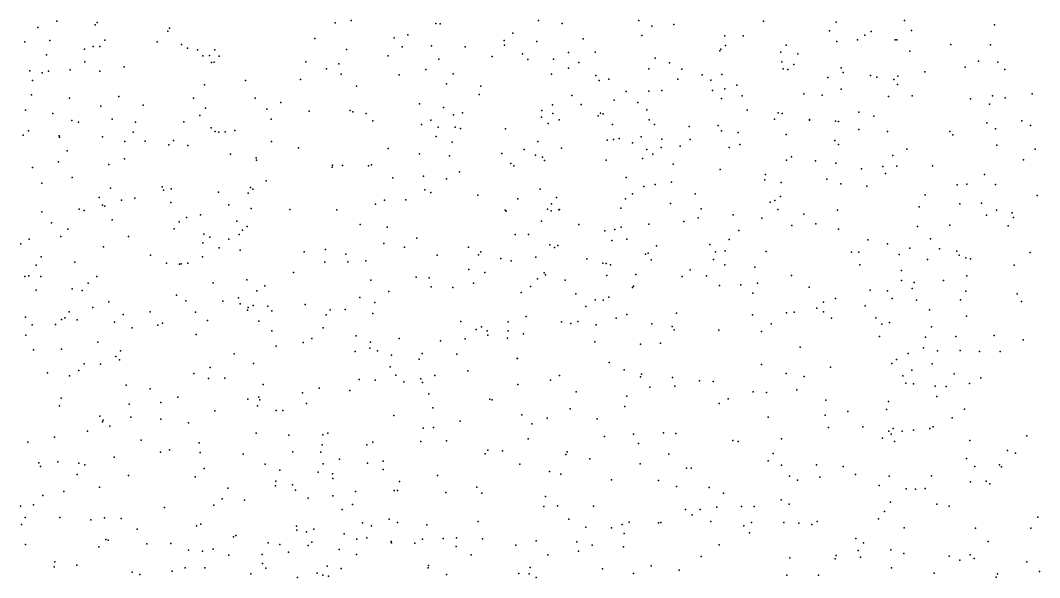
# Model space of a CAD drawing. Header units: metres. Extents: x -25 to 25, y -27.8 to 27.8.
# Drawn here: x -7.934 to -6.387, y 4.256 to 5.102 of the extents above; entities that cross this region are included whole.
import ezdxf

# ---------------------------------------------------------------- set-up
doc = ezdxf.new("R2010")
doc.units = ezdxf.units.M

msp = doc.modelspace()

# ---------------------------------------------------------------- linework, layer by layer
for p in [(-7.907, 5.0915, 21.2085), (-7.8784, 5.1012, -16.5941), (-7.8202, 5.0954, 15.6434), (-7.8171, 5.0992, 24.0653), (-7.7073, 5.0905, -19.3681), (-7.4559, 5.0987, 15.5856), (-7.4317, 5.1021, 15.2299), (-7.303, 5.0976, 20.2101), (-7.2966, 5.0973, 18.7545), (-7.1475, 5.1023, 25.8232), (-7.1114, 5.0979, 24.5681), (-6.995, 5.1024, -0.4609), (-6.9754, 5.0934, -18.4185), (-6.942, 5.096, 26.0158), (-6.8057, 5.1013, 25.0551), (-6.6956, 5.0996, 21.982), (-6.5919, 5.102, 23.5453), (-6.4554, 5.0955, -17.1198), (-7.7097, 5.0858, 15.643), (-7.4865, 5.0749, -8.4472), (-7.3664, 5.0761, 25.6984), (-7.3455, 5.0805, -18.9083), (-7.186, 5.083, 15.3768), (-7.0797, 5.0743, 24.1159), (-6.9904, 5.0796, 23.8045), (-6.8645, 5.0791, -5.1081), (-6.8367, 5.0789, 19.371), (-6.7055, 5.0866, 25.2305), (-6.6521, 5.0798, 25.3678), (-6.6426, 5.0857, 25.6181), (-6.5811, 5.0872, 15.4284), (-7.9267, 5.0699, -22.1729), (-7.8888, 5.0719, 19.0326), (-7.8362, 5.0586, 21.3915), (-7.823, 5.0625, -19.5027), (-7.813, 5.0629, 26.069), (-7.8053, 5.0721, 21.6015), (-7.726, 5.07, 23.6855), (-7.6889, 5.0657, -20.9514), (-7.6798, 5.06, 26.0996), (-7.6647, 5.0577, -0.8514), (-7.6385, 5.0576, -16.7089), (-7.4387, 5.0581, -19.8694), (-7.3544, 5.0623, 22.9935), (-7.3097, 5.0636, 18.2916), (-7.2585, 5.0622, -20.5475), (-7.1992, 5.0718, 19.8688), (-7.1988, 5.065, -18.6805), (-7.1496, 5.0703, 20.5763), (-6.8706, 5.0586, -13.0126), (-6.8636, 5.064, -5.6665), (-6.7713, 5.0648, -18.1673), (-6.6948, 5.0704, 18.4764), (-6.6634, 5.0728, -17.219), (-6.6061, 5.0727, 0.3926), (-6.6036, 5.0726, 18.3965), (-6.5215, 5.0657, 25.5696), (-6.4616, 5.0653, 15.4091), (-7.894, 5.05, -22.4703), (-7.6566, 5.0485, -8.6275), (-7.6463, 5.0489, 18.7847), (-7.6318, 5.0482, 21.8786), (-7.3752, 5.0488, 15.5497), (-7.2983, 5.0433, 21.8762), (-7.2176, 5.0474, -7.1992), (-7.1715, 5.0515, 18.7733), (-7.1636, 5.043, 15.4713), (-7.1246, 5.0437, 24.3816), (-7.1019, 5.0534, 24.6672), (-7.0613, 5.054, 18.7332), (-6.9702, 5.0451, 15.4322), (-6.8722, 5.0563, 25.9629), (-6.7794, 5.054, -17.5137), (-6.7539, 5.0518, 18.5419), (-6.5838, 5.0558, 0.8998), (-7.8579, 5.0272, 21.2907), (-7.8356, 5.0393, -21.1986), (-7.7761, 5.0318, 21.74), (-7.6433, 5.0384, 25.3477), (-7.6392, 5.039, -19.3378), (-7.5002, 5.0394, -4.6321), (-7.4689, 5.0286, -12.9987), (-7.4502, 5.0363, 21.883), (-7.3183, 5.0277, 26.1159), (-7.1017, 5.0299, 24.2182), (-7.0861, 5.0385, -17.1136), (-6.9798, 5.0286, 24.8889), (-6.9483, 5.0381, -5.9837), (-6.93, 5.0282, 23.6469), (-6.7779, 5.0395, 23.5484), (-6.7759, 5.029, 21.9647), (-6.7692, 5.0277, 25.8256), (-6.76, 5.0352, 25.1584), (-6.6879, 5.0301, 23.5073), (-6.4997, 5.0313, 22.179), (-6.4798, 5.0403, 21.081), (-6.4501, 5.0389, 18.3162), (-6.4395, 5.0276, 19.0749), (-7.9192, 5.026, 21.148), (-7.9152, 5.0112, 26.0193), (-7.9003, 5.0226, 19.3673), (-7.8908, 5.0252, 15.6423), (-7.8131, 5.0255, 21.4726), (-7.5917, 5.0113, 26.0976), (-7.5086, 5.0127, 23.2037), (-7.4468, 5.0206, -16.8264), (-7.3585, 5.0196, 18.8216), (-7.277, 5.0214, -7.61), (-7.1275, 5.0206, 24.5347), (-7.0604, 5.0188, 26.0493), (-7.0554, 5.0112, 24.0484), (-7.0405, 5.0132, 21.8914), (-6.9361, 5.0133, 19.5355), (-6.899, 5.0197, 21.9116), (-6.8858, 5.0116, -5.2789), (-6.869, 5.0204, 15.4284), (-6.7081, 5.0156, -23.1684), (-6.6852, 5.0235, -17.7747), (-6.6433, 5.0187, 25.4976), (-6.6339, 5.0164, 22.0582), (-6.6083, 5.0127, 20.9714), (-6.6018, 5.0175, 23.4654), (-6.561, 5.0241, 19.1826), (-7.6542, 5.0045, 14.975), (-7.4237, 5.0024, -8.3234), (-7.287, 5.0059, 18.9309), (-7.2346, 5.0026, 26.0873), (-6.9604, 4.9959, 22.6654), (-6.8835, 4.9958, -0.3902), (-6.8645, 4.9987, 20.7863), (-6.8465, 5.0042, 18.6583), (-6.6878, 4.998, 25.3666), (-6.6028, 5.0052, 0.1472), (-7.9167, 4.9891, -4.7906), (-7.8592, 4.9845, -16.4585), (-7.784, 4.9866, 18.8393), (-7.6709, 4.9845, -20.5901), (-7.5774, 4.9842, 18.8327), (-7.2374, 4.9901, 15.4985), (-7.0968, 4.9882, 18.7974), (-7.0326, 4.981, 23.972), (-7.0142, 4.9945, -18.5582), (-6.9798, 4.9949, 18.7384), (-6.8697, 4.9836, 23.5589), (-6.8383, 4.9877, 25.0881), (-6.7449, 4.9908, 25.8908), (-6.717, 4.9886, -17.0278), (-6.6163, 4.987, 22.6252), (-6.5804, 4.9876, 22.1267), (-6.4919, 4.9833, 18.429), (-6.4584, 4.9878, -16.2474), (-6.4393, 4.985, 22.2871), (-6.3981, 4.991, -13.0694), (-7.9258, 4.9662, -21.6434), (-7.8112, 4.9723, -1.0445), (-7.7474, 4.9736, 14.3634), (-7.6527, 4.9693, -17.8351), (-7.5593, 4.9676, 15.6352), (-7.5385, 4.9778, -19.3558), (-7.4333, 4.9658, 18.8481), (-7.3277, 4.9755, 15.5322), (-7.2915, 4.9702, 25.9064), (-7.142, 4.9657, 22.7733), (-7.1261, 4.974, -0.5693), (-7.0825, 4.9746, 24.7866), (-6.9967, 4.9775, 23.8253), (-6.9828, 4.9664, 24.9454), (-6.8309, 4.9661, 25.8396), (-6.4628, 4.9754, 15.3747), (-7.8843, 4.9611, -19.6424), (-7.8552, 4.9504, 18.931), (-7.7944, 4.9525, 21.6254), (-7.6612, 4.9582, -17.6123), (-7.5531, 4.9524, 18.0707), (-7.4952, 4.9644, 26.0758), (-7.4292, 4.9634, 15.5764), (-7.4086, 4.961, 21.8805), (-7.3989, 4.9501, -19.2114), (-7.3107, 4.9507, -20.3491), (-7.2765, 4.9592, -4.7411), (-7.2625, 4.9619, 22.8779), (-7.143, 4.9555, 20.4393), (-7.1255, 4.9609, 26.0384), (-7.1158, 4.9513, -6.905), (-7.0567, 4.9575, -4.9115), (-7.053, 4.9614, -6.1566), (-7.0491, 4.9605, -6.6122), (-6.9792, 4.9514, 25.9613), (-6.789, 4.9522, 22.6226), (-6.7838, 4.9622, 23.4934), (-6.7778, 4.9609, 25.2346), (-6.7361, 4.952, 25.3111), (-6.736, 4.951, 25.6731), (-6.6967, 4.9492, -17.6188), (-6.661, 4.963, -18.0037), (-6.6384, 4.9571, 18.5522), (-6.4137, 4.9501, 22.6281), (-7.9212, 4.9345, 15.6525), (-7.8453, 4.9479, 13.8722), (-7.7586, 4.948, 21.768), (-7.6855, 4.9481, 21.8194), (-7.6441, 4.9394, 26.0465), (-7.6379, 4.9339, -18.2409), (-7.608, 4.935, -23.025), (-7.3247, 4.9441, 26.064), (-7.2994, 4.9405, -7.7515), (-7.274, 4.9402, -19.0048), (-7.2658, 4.9384, 21.8831), (-7.1975, 4.9379, -16.9845), (-7.1324, 4.9459, 24.6367), (-7.035, 4.9445, -5.8718), (-6.9713, 4.9445, -5.639), (-6.9187, 4.9411, 15.421), (-6.8749, 4.9428, 18.7236), (-6.8698, 4.9346, -18.4497), (-6.692, 4.949, 25.5356), (-6.6614, 4.9368, -16.6001), (-6.6177, 4.9338, 15.3645), (-6.5231, 4.9338, 22.2304), (-6.467, 4.9466, 23.3265), (-6.4537, 4.9379, 25.6299), (-6.4006, 4.9429, 22.4274), (-7.9291, 4.9283, 21.126), (-7.8746, 4.9269, 25.0232), (-7.8742, 4.9253, 21.2231), (-7.809, 4.9255, 15.6563), (-7.775, 4.9185, 17.9269), (-7.7625, 4.9325, 25.2757), (-7.744, 4.9192, 13.9961), (-7.7013, 4.9199, 18.8633), (-7.6325, 4.9326, -16.5484), (-7.6226, 4.933, -0.7632), (-7.5525, 4.9186, 21.8763), (-7.3027, 4.9259, 18.8683), (-7.1481, 4.9183, 26.0306), (-7.0432, 4.9206, 19.7914), (-7.0335, 4.9215, 24.0901), (-7.0251, 4.9232, 15.4037), (-6.9914, 4.9258, -17.4407), (-6.96, 4.9222, 18.7811), (-6.9173, 4.9215, -17.648), (-6.8441, 4.9322, 25.1605), (-6.7717, 4.929, -0.2745), (-6.6975, 4.92, -17.5962), (-6.5188, 4.9285, 18.5019), (-7.8625, 4.9044, 24.2461), (-7.7082, 4.9133, 23.7063), (-7.6795, 4.9123, 25.4902), (-7.5113, 4.9087, -16.6563), (-7.3755, 4.9077, -8.1441), (-7.2785, 4.9175, -7.4252), (-7.1692, 4.9063, -7.068), (-7.1125, 4.9085, 24.4473), (-7.0048, 4.9166, 23.9226), (-6.9827, 4.9064, 21.9264), (-6.9613, 4.9092, 23.7463), (-6.9325, 4.9114, -17.2032), (-6.8582, 4.9095, 21.9579), (-6.842, 4.914, -17.3293), (-6.6923, 4.9137, 22.0669), (-6.5884, 4.9069, 0.3852), (-6.4517, 4.9128, 23.2508), (-6.3935, 4.907, 23.1776), (-7.8758, 4.8874, 25.9934), (-7.7755, 4.8924, -8.7126), (-7.6146, 4.8995, -19.5614), (-7.5757, 4.8938, 25.7149), (-7.5754, 4.89, -4.7579), (-7.328, 4.8996, -0.641), (-7.2821, 4.8965, 18.7865), (-7.2031, 4.9003, 26.0133), (-7.152, 4.8979, -18.8602), (-7.1414, 4.8949, 20.0455), (-7.1383, 4.8898, 20.2861), (-7.0448, 4.89, 24.952), (-6.9896, 4.8926, -5.1778), (-6.9736, 4.8994, 20.6013), (-6.7709, 4.8903, 22.0191), (-6.7635, 4.8954, 23.4404), (-6.7272, 4.8892, -12.9963), (-6.6098, 4.8974, 0.7277), (-6.4115, 4.8908, 15.3401), (-7.9149, 4.879, 19.0592), (-7.7991, 4.8836, 18.9186), (-7.4605, 4.8797, 15.147), (-7.4597, 4.8827, 26.0274), (-7.4447, 4.8819, 21.8779), (-7.4055, 4.8814, 18.9031), (-7.4008, 4.8831, -20.1166), (-7.2671, 4.8726, -17.7784), (-7.1892, 4.8853, 15.4844), (-7.1845, 4.8815, 21.8905), (-6.9431, 4.8843, 25.8754), (-6.8714, 4.8762, 25.8024), (-6.6959, 4.8855, 15.3712), (-6.6571, 4.8769, 15.4558), (-6.6247, 4.8805, -17.8077), (-6.6036, 4.8808, 0.5505), (-6.5495, 4.8815, 23.2967), (-7.8547, 4.8638, -17.1945), (-7.5606, 4.859, 18.9139), (-7.3685, 4.8634, 18.9718), (-7.322, 4.8658, 21.8778), (-7.287, 4.862, -17.4034), (-7.0141, 4.8637, -5.3395), (-6.9454, 4.8567, 25.1075), (-6.8039, 4.8605, 25.3168), (-6.8028, 4.8685, 25.6782), (-6.7789, 4.8564, 25.4346), (-6.7099, 4.8612, 19.4438), (-6.621, 4.87, 22.1636), (-6.4707, 4.8684, 18.5403), (-7.9009, 4.8551, 19.2959), (-7.7967, 4.8474, 21.5905), (-7.7184, 4.8498, 15.6594), (-7.7164, 4.8445, 18.9129), (-7.7045, 4.8466, 25.9976), (-7.6327, 4.8417, -16.4153), (-7.5843, 4.8484, 15.6455), (-7.5808, 4.846, -17.3555), (-7.32, 4.8449, 15.2401), (-7.3106, 4.841, -7.5676), (-7.1446, 4.8462, 24.7005), (-6.9875, 4.8504, 15.4363), (-6.9704, 4.8533, 26.0996), (-6.6887, 4.854, 23.3787), (-6.649, 4.8509, -18.1613), (-6.512, 4.8526, 15.3328), (-6.4973, 4.8535, -17.3139), (-6.4537, 4.8531, 22.4685), (-7.8141, 4.8333, -19.7427), (-7.7803, 4.8296, 24.0136), (-7.7598, 4.8325, 21.7234), (-7.7054, 4.8258, 14.4497), (-7.588, 4.84, -19.6318), (-7.381, 4.8294, 15.5644), (-7.3486, 4.8301, 18.4276), (-7.2393, 4.8369, -19.1249), (-7.1785, 4.8315, -0.6086), (-7.1198, 4.8335, 24.9158), (-7.0153, 4.8312, 24.1984), (-7.0047, 4.8389, 18.848), (-6.9097, 4.8391, 23.6222), (-6.796, 4.8262, 19.5745), (-6.7889, 4.8287, 15.3855), (-6.7801, 4.8349, 18.7532), (-6.5604, 4.8373, 18.6181), (-6.3908, 4.8366, 19.197), (-7.9011, 4.8118, 21.1732), (-7.8442, 4.8158, 18.9977), (-7.8367, 4.8139, -0.9842), (-7.8088, 4.8219, 21.5021), (-7.8053, 4.8201, -12.9007), (-7.617, 4.8221, 14.9221), (-7.5835, 4.817, 23.3785), (-7.5248, 4.815, 18.1984), (-7.4531, 4.8149, 25.9667), (-7.3948, 4.8234, -4.8232), (-7.1981, 4.8141, 18.9232), (-7.1965, 4.8128, -4.9367), (-7.1337, 4.8157, -17.2228), (-7.1282, 4.813, 15.3589), (-7.1274, 4.8239, 24.5492), (-7.1167, 4.8145, -5.0746), (-7.1152, 4.8152, 15.4613), (-7.0222, 4.8173, 25.0621), (-6.9472, 4.8243, 23.7585), (-6.9005, 4.8161, 19.7345), (-6.7843, 4.815, -17.8847), (-6.6934, 4.814, -0.2054), (-6.5696, 4.8193, 20.7646), (-6.5079, 4.8239, 22.3828), (-6.4749, 4.8248, 23.0712), (-6.4521, 4.814, 22.9857), (-6.4286, 4.8101, 22.8515), (-7.8863, 4.7949, 15.6698), (-7.7943, 4.7994, 15.6702), (-7.6925, 4.7963, 14.682), (-7.6815, 4.8031, -20.3193), (-7.6604, 4.8069, -8.5809), (-7.605, 4.7974, 21.8238), (-7.1425, 4.7975, 24.631), (-6.927, 4.797, -18.6345), (-6.9048, 4.8024, 21.969), (-6.8517, 4.8069, 23.5509), (-6.8086, 4.8022, 25.5131), (-6.7447, 4.808, 22.0806), (-6.4676, 4.8064, 25.8014), (-6.4266, 4.803, 22.7545), (-7.8613, 4.7852, -16.1637), (-7.7003, 4.7861, -22.9071), (-7.5967, 4.7837, 25.858), (-7.5894, 4.7896, -12.9568), (-7.4181, 4.7925, 18.9555), (-7.3767, 4.7884, 22.9843), (-7.0862, 4.7924, 24.4443), (-7.0467, 4.7829, 24.3411), (-7.0314, 4.7848, 20.2461), (-7.022, 4.7885, 25.8219), (-6.9799, 4.7928, 24.0589), (-6.8435, 4.7834, 18.8139), (-6.763, 4.7909, -17.4274), (-6.7267, 4.7935, 20.6422), (-6.6919, 4.7855, 22.149), (-6.5722, 4.7893, 25.9214), (-6.5231, 4.7917, 23.1464), (-6.4344, 4.7905, 15.3052), (-7.92, 4.7702, -16.9237), (-7.8719, 4.7742, 21.2765), (-7.7692, 4.774, 18.0479), (-7.6569, 4.7644, 14.0422), (-7.655, 4.7779, 18.9492), (-7.646, 4.7732, 15.6597), (-7.617, 4.7702, 23.5236), (-7.6015, 4.7772, 25.9871), (-7.3317, 4.7718, -19.3614), (-7.1828, 4.7775, -17.9575), (-7.1624, 4.7775, 24.8675), (-7.036, 4.7681, -17.1), (-7.0134, 4.7701, -12.9229), (-6.8581, 4.7699, -16.7342), (-6.6477, 4.7692, -17.65), (-6.5525, 4.7707, 22.5954), (-7.933, 4.7633, 25.9976), (-7.8073, 4.7586, 21.6022), (-7.6317, 4.7571, 19.1526), (-7.6, 4.7535, -18.666), (-7.5027, 4.7508, 23.178), (-7.4703, 4.7545, 25.9347), (-7.3821, 4.7635, 25.9348), (-7.3506, 4.7579, -7.7779), (-7.2536, 4.758, -5.7611), (-7.2347, 4.7508, 25.8756), (-7.1301, 4.7615, 21.9062), (-7.1232, 4.7576, 25.848), (-7.1181, 4.7604, 25.0334), (-6.9808, 4.749, 25.7403), (-6.968, 4.7601, 18.8679), (-6.8874, 4.7623, 25.3837), (-6.8789, 4.751, 15.4004), (-6.8638, 4.7525, -0.4076), (-6.8017, 4.7517, -16.4052), (-6.6723, 4.7505, 18.7432), (-6.6611, 4.7505, 19.5409), (-6.6177, 4.763, 22.2561), (-6.5839, 4.7564, 18.6917), (-6.5388, 4.7554, 22.4357), (-6.5124, 4.7518, 15.2993), (-6.4013, 4.7499, 18.625), (-7.9021, 4.7433, -22.6104), (-7.8511, 4.7353, 21.3969), (-7.736, 4.7461, 18.9523), (-7.712, 4.7337, 25.7437), (-7.6896, 4.7328, -16.1441), (-7.6792, 4.7339, 23.7087), (-7.6571, 4.7432, -19.72), (-7.4715, 4.7355, -18.3286), (-7.4395, 4.7473, 21.8705), (-7.4365, 4.736, -16.5064), (-7.4094, 4.7375, 18.878), (-7.301, 4.746, -16.7646), (-7.2385, 4.7462, 18.9585), (-7.2045, 4.741, -5.4718), (-7.189, 4.7375, -16.9201), (-7.1511, 4.743, 24.7814), (-7.0738, 4.7402, -23.1777), (-7.0496, 4.7338, 15.4572), (-7.0445, 4.7335, 25.1773), (-6.9849, 4.7475, 24.1634), (-6.9762, 4.7386, -16.9311), (-6.8818, 4.7395, 20.4139), (-6.5999, 4.747, 15.3133), (-6.5568, 4.7392, 0.9119), (-6.5092, 4.7457, 18.6521), (-6.4991, 4.7421, 22.5677), (-6.4918, 4.7403, 22.9707), (-7.9096, 4.7307, -16.6377), (-7.692, 4.7324, -17.1154), (-7.5189, 4.7194, -16.318), (-7.2528, 4.7242, 26.1402), (-7.2286, 4.7194, -5.2877), (-7.1387, 4.7192, 15.4792), (-7.038, 4.7313, 21.9654), (-6.9171, 4.7236, 25.5436), (-6.8645, 4.731, 22.0358), (-6.819, 4.7279, 15.4781), (-6.6598, 4.7314, 23.3608), (-6.5965, 4.7227, 0.0085), (-6.4255, 4.7305, 15.4944), (-7.9265, 4.7135, 24.4025), (-7.9209, 4.7145, -5.2608), (-7.9026, 4.7135, 25.0069), (-7.8304, 4.7034, -16.3544), (-7.8174, 4.7133, 18.9709), (-7.6412, 4.7038, 25.964), (-7.5898, 4.7085, 14.189), (-7.4018, 4.708, -5.0365), (-7.3328, 4.7124, 25.8536), (-7.3132, 4.7117, -5.5907), (-7.246, 4.7033, -7.3066), (-7.1488, 4.71, -7.0924), (-7.1367, 4.7158, 22.758), (-7.1068, 4.7078, 18.9456), (-7.0434, 4.7149, -6.745), (-6.9995, 4.7166, 24.2491), (-6.9291, 4.7137, -18.7846), (-6.8922, 4.7145, 23.7713), (-6.8152, 4.7036, 23.6198), (-6.7633, 4.715, 22.1357), (-6.5967, 4.7076, -17.9382), (-6.5773, 4.7045, 23.2822), (-6.5329, 4.7075, 23.096), (-6.4972, 4.7147, 22.6769), (-7.9096, 4.693, -1.105), (-7.855, 4.6947, -8.7504), (-7.8396, 4.6923, -19.8646), (-7.5746, 4.6916, -20.1086), (-7.5628, 4.6994, 19.0273), (-7.3744, 4.6907, 21.8753), (-7.3104, 4.6976, -0.6524), (-7.2772, 4.6967, 21.8952), (-7.1736, 4.6893, 21.9157), (-7.1593, 4.6983, 25.0854), (-7.0909, 4.6873, 24.4851), (-7.0045, 4.6968, 25.3698), (-7.0031, 4.6988, 18.9142), (-6.8725, 4.6998, 20.1135), (-6.8402, 4.7007, -17.3215), (-6.8221, 4.688, 26.1409), (-6.7366, 4.6971, 18.7999), (-6.6439, 4.693, 20.4927), (-6.6178, 4.6918, 22.3501), (-6.5802, 4.6953, 0.3415), (-6.499, 4.6911, 22.8079), (-6.4208, 4.6871, 19.3842), (-7.7993, 4.6748, 21.6602), (-7.6967, 4.6852, -5.1662), (-7.6825, 4.6764, 18.9804), (-7.6263, 4.6761, 14.5679), (-7.6027, 4.681, -19.2505), (-7.6, 4.6718, -0.7465), (-7.5012, 4.6709, 18.9957), (-7.4185, 4.6816, -8.073), (-7.3958, 4.6742, -5.2014), (-7.0611, 4.6779, 25.604), (-7.0491, 4.6777, -19.0737), (-7.0407, 4.6821, 24.3804), (-6.7146, 4.6747, 23.5133), (-6.6968, 4.6799, 22.2352), (-6.6108, 4.68, 18.7484), (-6.5739, 4.6778, -17.5952), (-6.5071, 4.678, 22.9028), (-6.4145, 4.6758, 18.6741), (-7.8597, 4.6601, 26.0055), (-7.8238, 4.6664, 21.5777), (-7.7775, 4.6559, 24.0276), (-7.7368, 4.66, -5.3948), (-7.6679, 4.6594, 21.7686), (-7.5888, 4.6624, 15.6654), (-7.5878, 4.6665, 18.3083), (-7.5805, 4.6693, 21.8227), (-7.5582, 4.6686, 14.9043), (-7.552, 4.6613, -5.2938), (-7.4695, 4.6553, 15.6408), (-7.4632, 4.6629, -5.6492), (-7.4405, 4.6632, -5.4168), (-7.3989, 4.6571, -19.5689), (-7.0753, 4.6679, -6.928), (-7.0135, 4.6557, 15.4454), (-6.9379, 4.6579, 24.0278), (-6.8226, 4.6553, 22.1192), (-6.7712, 4.6584, 15.3428), (-6.7593, 4.6593, 20.2397), (-6.725, 4.6656, 19.8529), (-6.7147, 4.66, 22.5936), (-6.6514, 4.6692, 19.7048), (-6.5541, 4.6629, 22.5229), (-7.9255, 4.6519, 19.0149), (-7.9156, 4.6403, -15.9642), (-7.8801, 4.6405, 25.2049), (-7.871, 4.6483, 18.1474), (-7.8661, 4.6507, 21.4134), (-7.8471, 4.6479, -0.9372), (-7.7907, 4.6441, 19.0986), (-7.718, 4.6425, 23.8585), (-7.6497, 4.6467, -8.5287), (-7.5716, 4.6457, -19.7168), (-7.2653, 4.6451, 22.8808), (-7.1935, 4.6448, 24.7945), (-7.1661, 4.6527, 25.6774), (-7.1125, 4.6446, 25.3823), (-7.0981, 4.6419, 25.4994), (-7.0877, 4.6453, 21.9502), (-7.0599, 4.6403, 15.4657), (-7.0293, 4.6505, -16.6491), (-6.9752, 4.6415, 15.4395), (-6.7941, 4.6416, 23.6754), (-6.7027, 4.6502, -23.0448), (-6.6353, 4.6509, 15.2951), (-6.6264, 4.6413, 23.3719), (-6.6148, 4.6437, 0.679), (-6.4978, 4.6531, 19.5271), (-7.7638, 4.6356, -5.5785), (-7.725, 4.6397, -16.5429), (-7.6666, 4.6255, 25.9095), (-7.552, 4.6312, -16.0841), (-7.4739, 4.6357, -16.9522), (-7.242, 4.6332, 15.3066), (-7.2339, 4.6372, 25.1169), (-7.2252, 4.6309, 25.2062), (-7.1932, 4.6311, -19.3526), (-7.1699, 4.6264, 24.7137), (-6.9445, 4.6375, -17.2052), (-6.9413, 4.6326, 22.0449), (-6.8735, 4.6321, 23.8538), (-6.8087, 4.63, -18.6686), (-6.551, 4.6373, 26.0008), (-7.9251, 4.6242, 21.2508), (-7.8158, 4.6137, 25.744), (-7.5042, 4.6132, 21.8508), (-7.4914, 4.6196, 18.5995), (-7.4238, 4.6236, 25.7645), (-7.4024, 4.6136, -7.8921), (-7.3589, 4.6193, 19.0158), (-7.2962, 4.6156, 15.5631), (-7.2586, 4.6187, 19.006), (-7.2244, 4.6242, 25.5994), (-7.1943, 4.6198, 25.4197), (-7.062, 4.6145, -17.0657), (-6.9924, 4.6107, 22.6651), (-6.9624, 4.6121, 24.1964), (-6.6298, 4.6225, -17.722), (-6.5599, 4.6215, 22.6191), (-6.5139, 4.6222, 20.2508), (-6.4561, 4.6238, -17.3135), (-6.4121, 4.6171, 25.8774), (-7.9134, 4.6024, 26.0887), (-7.8712, 4.6032, 25.4797), (-7.7818, 4.6004, -12.7674), (-7.6091, 4.5961, 19.0123), (-7.5456, 4.6076, -18.9192), (-7.4256, 4.5994, -23.074), (-7.403, 4.6048, -16.2693), (-7.3917, 4.6005, 21.876), (-7.3702, 4.594, 15.6044), (-7.324, 4.5966, 25.5972), (-7.2711, 4.5957, 24.9978), (-6.75, 4.6061, 18.8417), (-6.5863, 4.5967, 0.1371), (-6.5631, 4.6051, 15.2585), (-6.5419, 4.6007, 22.9912), (-6.5073, 4.6011, 18.738), (-6.4781, 4.5997, 1.0171), (-6.4467, 4.5998, 15.2234), (-7.8367, 4.5808, 21.5746), (-7.812, 4.5805, 19.0042), (-7.7887, 4.5921, 13.7466), (-7.7832, 4.5871, 21.6951), (-7.5797, 4.5814, 18.458), (-7.3283, 4.5878, -12.7959), (-7.1797, 4.5891, 19.0015), (-7.1791, 4.5891, 15.5129), (-7.0401, 4.5828, 18.9676), (-6.809, 4.5797, 23.7939), (-6.6111, 4.5814, 18.7891), (-6.6041, 4.5873, 0.4911), (-6.55, 4.5811, 22.7678), (-7.8923, 4.5674, 21.4348), (-7.8589, 4.5626, -16.0314), (-7.8446, 4.5707, 9.7536), (-7.6705, 4.5661, 13.8494), (-7.6457, 4.5751, 21.7818), (-7.3723, 4.5766, 15.1866), (-7.3638, 4.5635, 23.0246), (-7.3045, 4.5631, 25.3344), (-7.2545, 4.5704, -18.3027), (-7.1152, 4.5632, 24.5442), (-7.0171, 4.5718, 26.2276), (-6.9911, 4.5654, 24.293), (-6.7714, 4.5664, 15.327), (-6.7041, 4.5758, 23.6019), (-6.5944, 4.5628, -18.025), (-6.5807, 4.5713, -12.7635), (-6.5164, 4.5658, 15.5772), (-7.7732, 4.5487, 26.0136), (-7.6482, 4.5584, -15.9421), (-7.6235, 4.5594, 18.8808), (-7.5651, 4.5493, 26.1108), (-7.4192, 4.5571, 25.6361), (-7.3953, 4.5563, 26.195), (-7.3514, 4.5536, -16.7241), (-7.326, 4.558, 25.4566), (-7.3235, 4.5527, 25.192), (-7.1787, 4.5494, -23.114), (-7.1292, 4.5563, 22.7821), (-6.9926, 4.5612, -18.1886), (-6.9438, 4.5601, -0.4825), (-6.9028, 4.5549, 18.9238), (-6.8824, 4.5541, 15.38), (-6.7444, 4.5618, -17.5205), (-6.5899, 4.5514, 23.4235), (-6.5783, 4.5505, 0.8846), (-6.4933, 4.5513, 22.5264), (-6.4761, 4.5595, 19.9474), (-7.7365, 4.5429, -8.6219), (-7.5053, 4.537, 25.73), (-7.4802, 4.5438, -16.5455), (-7.4336, 4.5406, 15.6474), (-7.3136, 4.5355, 21.9012), (-7.0899, 4.5385, 15.4817), (-7.0135, 4.5317, -12.7013), (-6.9785, 4.5456, 22.0453), (-6.9403, 4.5469, 24.1108), (-6.8215, 4.5386, -0.3588), (-6.8013, 4.5376, 22.2233), (-6.7552, 4.5413, 23.7389), (-6.5456, 4.5469, 22.8894), (-6.5286, 4.5466, 23.1766), (-7.8743, 4.5173, 21.5115), (-7.8718, 4.5289, -8.7427), (-7.7684, 4.5198, 25.9352), (-7.7205, 4.5223, 21.7427), (-7.6948, 4.5303, 15.7054), (-7.5885, 4.5275, 25.7821), (-7.5737, 4.5172, 14.5847), (-7.5715, 4.5301, 21.8243), (-7.5704, 4.5263, -19.489), (-7.4991, 4.5205, 19.0245), (-7.2213, 4.5275, 21.9364), (-7.2175, 4.5263, -7.2335), (-7.0162, 4.5162, -6.7268), (-6.8732, 4.5208, 22.1554), (-6.8597, 4.5276, 23.9311), (-6.7111, 4.5255, 15.2675), (-6.6164, 4.5237, 15.2277), (-6.5428, 4.5312, 23.2972), (-7.8128, 4.5016, 26.0827), (-7.6385, 4.5094, 18.6681), (-7.5452, 4.51, 15.6837), (-7.5353, 4.5099, 13.9828), (-7.3667, 4.5025, 25.29), (-7.3075, 4.5139, 15.5933), (-7.1725, 4.5034, 15.4137), (-7.099, 4.5126, -19.395), (-6.7123, 4.5031, 26.1744), (-6.6778, 4.5083, 23.6472), (-6.619, 4.5115, 22.5433), (-6.5009, 4.512, 15.1742), (-7.8091, 4.4926, 23.9692), (-7.8079, 4.4954, 15.7356), (-7.798, 4.4862, -15.8292), (-7.7659, 4.4999, 18.8068), (-7.7204, 4.4971, 19.0024), (-7.6784, 4.4913, 25.9053), (-7.2662, 4.494, 24.8374), (-7.1573, 4.49, 15.5128), (-7.134, 4.4986, 21.9671), (-7.0582, 4.4974, 22.0105), (-6.7986, 4.4999, 23.854), (-6.6553, 4.4852, -18.4827), (-6.5195, 4.499, 22.9787), (-7.8316, 4.4788, 10.1072), (-7.5755, 4.4755, 19.0237), (-7.5263, 4.4727, -5.8035), (-7.4745, 4.473, 25.5933), (-7.4671, 4.4758, 21.8685), (-7.3224, 4.483, -7.4444), (-7.3065, 4.4841, 24.9236), (-7.0471, 4.4706, -6.3726), (-7.0029, 4.474, 18.9678), (-6.9574, 4.476, 24.198), (-6.9389, 4.4753, -19.2686), (-6.7071, 4.4843, 22.4014), (-6.6156, 4.4787, 0.0254), (-6.6124, 4.4742, 22.465), (-6.6089, 4.4825, 23.5766), (-6.5953, 4.4785, -22.9501), (-6.5785, 4.4804, -16.1672), (-6.5534, 4.4829, -17.7994), (-6.5486, 4.4851, 18.7804), (-6.4064, 4.4715, 15.1213), (-7.9223, 4.4622, -5.6297), (-7.8815, 4.4696, -20.033), (-7.7503, 4.4651, 9.6595), (-7.6624, 4.4609, -19.9035), (-7.4755, 4.4577, -19.0509), (-7.4079, 4.458, 23.1544), (-7.3987, 4.4621, -18.7887), (-7.3259, 4.4629, -5.9561), (-7.2868, 4.4641, 15.3143), (-7.1631, 4.4671, 24.6304), (-6.9958, 4.4597, 22.0706), (-6.8525, 4.4645, 26.2391), (-6.8444, 4.4632, -19.1326), (-6.7786, 4.4669, -18.9739), (-6.6251, 4.4681, -17.9969), (-6.6073, 4.463, -18.2313), (-6.4929, 4.4646, 23.1995), (-7.7913, 4.4394, 9.4526), (-7.7207, 4.4467, 9.9584), (-7.7072, 4.4503, 26.0614), (-7.6605, 4.4462, 15.7206), (-7.5955, 4.4438, 21.8132), (-7.5201, 4.4475, 14.9268), (-7.4776, 4.4466, -12.6278), (-7.2283, 4.4443, -16.2695), (-7.2243, 4.4497, -16.5093), (-7.2021, 4.449, -6.0944), (-7.106, 4.4433, -7.046), (-7.1036, 4.4474, 24.5029), (-6.9497, 4.444, 15.577), (-6.7914, 4.4447, 22.2873), (-6.4357, 4.4494, 22.3635), (-6.4233, 4.4455, -12.5732), (-7.9054, 4.4304, 25.8076), (-7.9029, 4.4251, 26.2387), (-7.8765, 4.4323, 21.5881), (-7.845, 4.4299, 19.0015), (-7.8357, 4.4278, -0.9485), (-7.5622, 4.4284, 25.7169), (-7.4741, 4.4293, -0.7618), (-7.4495, 4.436, 25.4305), (-7.4068, 4.4303, 25.1793), (-7.3828, 4.4332, 15.6521), (-7.1754, 4.4286, -18.4959), (-7.0694, 4.4368, 15.482), (-6.9929, 4.429, 15.4246), (-6.799, 4.4338, 18.8836), (-6.7786, 4.4273, 15.6234), (-6.7257, 4.4277, 23.8195), (-6.6851, 4.4252, 22.5077), (-6.498, 4.437, 15.116), (-6.4853, 4.4251, 23.0787), (-6.4477, 4.4276, 1.085), (-6.4446, 4.4247, 18.7598), (-7.8471, 4.413, 15.7631), (-7.7695, 4.4115, 21.7228), (-7.6682, 4.4095, 9.8123), (-7.6544, 4.422, -15.8225), (-7.5397, 4.4193, 25.6269), (-7.4814, 4.4166, 25.5211), (-7.46, 4.4137, -8.1611), (-7.3829, 4.4206, 25.0611), (-7.3004, 4.4116, 23.0199), (-7.1307, 4.4175, -19.5217), (-7.1134, 4.4132, 19.0038), (-6.9229, 4.4225, 15.3532), (-6.9158, 4.4226, -18.3313), (-6.7666, 4.4105, 22.4308), (-6.7206, 4.4089, -17.6769), (-6.6661, 4.413, 15.1662), (-6.6154, 4.4105, -17.9923), (-6.551, 4.411, 23.5844), (-7.8133, 4.3937, 26.1831), (-7.5466, 4.3958, 13.8707), (-7.5458, 4.4027, -16.2198), (-7.5207, 4.3974, 21.8532), (-7.4594, 4.4066, 14.237), (-7.3584, 4.4025, 19.0334), (-7.241, 4.3936, 26.3276), (-7.0364, 4.4049, 24.3821), (-6.965, 4.404, 22.128), (-6.9377, 4.3946, -17.3394), (-6.8882, 4.3931, 22.5345), (-6.7545, 4.4044, 15.2169), (-6.6304, 4.396, 18.8212), (-6.4918, 4.4018, 22.1969), (-6.468, 4.4026, 23.267), (-6.4625, 4.3988, -17.4977), (-7.8992, 4.381, -1.0819), (-7.8676, 4.3872, 9.3215), (-7.6185, 4.392, 25.8598), (-7.5158, 4.3892, 19.0323), (-7.4966, 4.3771, 15.6936), (-7.4595, 4.3805, 14.0647), (-7.4252, 4.3869, -19.7569), (-7.3661, 4.3887, 24.9634), (-7.3613, 4.3886, -16.0324), (-7.2879, 4.3855, 15.6198), (-7.2334, 4.3843, -16.2738), (-7.1368, 4.3796, 15.5137), (-6.8664, 4.3846, 22.2377), (-6.5894, 4.3909, 23.6631), (-6.5753, 4.3908, 26.1601), (-6.5608, 4.3918, 22.7526), (-7.9335, 4.3647, 15.7904), (-7.9135, 4.3668, 26.2987), (-7.7148, 4.3626, 23.6545), (-7.6401, 4.3665, 25.9399), (-7.6274, 4.3761, 19.0171), (-7.5932, 4.3737, 15.723), (-7.4293, 4.3672, 15.1414), (-7.1392, 4.3641, 22.0049), (-7.1184, 4.3653, -12.3614), (-7.064, 4.3648, -12.0723), (-6.8769, 4.3631, -11.8653), (-6.8392, 4.3644, -22.9796), (-6.8201, 4.3643, -12.1692), (-6.7791, 4.3746, 22.3623), (-6.7668, 4.3676, -0.2789), (-6.6134, 4.3711, 22.0865), (-6.5431, 4.3679, 15.0823), (-6.5243, 4.3646, 22.8419), (-7.9261, 4.3477, 21.5644), (-7.8735, 4.3475, -15.7439), (-7.806, 4.3473, 23.7837), (-7.7804, 4.346, 18.9842), (-7.4453, 4.3598, 25.2171), (-6.9244, 4.3599, 24.1514), (-6.914, 4.3514, 18.9387), (-6.902, 4.3597, -12.3391), (-6.6224, 4.3565, -18.6221), (-6.3896, 4.348, -16.1624), (-7.9317, 4.337, -11.2723), (-7.8265, 4.344, 21.6843), (-7.6661, 4.3347, -11.3198), (-7.6596, 4.3374, 9.5995), (-7.5147, 4.3343, -19.6098), (-7.4145, 4.3397, 25.0587), (-7.4006, 4.3351, -7.6366), (-7.374, 4.3451, 15.6606), (-7.3613, 4.3399, 24.8941), (-7.3167, 4.3364, 24.8087), (-7.2391, 4.3416, -12.4788), (-7.1013, 4.3449, -23.0117), (-7.0754, 4.3328, 24.4238), (-7.0363, 4.332, -6.8564), (-7.0205, 4.3368, -6.5184), (-7.0096, 4.3404, -0.588), (-6.9654, 4.3395, 15.3316), (-6.9615, 4.3401, -11.7019), (-6.8857, 4.3417, 15.2591), (-6.8358, 4.3348, 22.0777), (-6.8243, 4.34, -12.5555), (-6.7751, 4.3398, -11.715), (-6.7521, 4.339, 15.1546), (-6.7327, 4.3369, 18.8501), (-6.7247, 4.3416, 22.4742), (-6.6315, 4.3456, 22.6128), (-6.5923, 4.3318, -11.9947), (-6.4841, 4.3315, 21.885), (-6.4001, 4.3312, 18.7564), (-7.7562, 4.3298, -11.6684), (-7.6099, 4.318, -0.8301), (-7.6068, 4.3204, 23.5001), (-7.5142, 4.3282, 23.356), (-7.4994, 4.3256, -19.3731), (-7.488, 4.3297, -11.6003), (-7.442, 4.3229, -22.9636), (-7.4079, 4.3168, 19.02), (-7.292, 4.3159, -11.6693), (-7.2716, 4.3168, 24.7319), (-7.2323, 4.3153, -7.2424), (-7.0172, 4.3231, 22.3052), (-6.8269, 4.3243, 15.1952), (-6.6659, 4.3159, 0.7822), (-7.9258, 4.3066, 18.9509), (-7.8144, 4.3032, -22.7867), (-7.8037, 4.3144, -20.0931), (-7.8002, 4.3132, -8.6737), (-7.7418, 4.3078, 26.1623), (-7.7052, 4.308, 15.7733), (-7.5574, 4.3092, -11.7722), (-7.5397, 4.3068, -8.3298), (-7.497, 4.3051, 25.3478), (-7.4912, 4.3099, -15.8767), (-7.423, 4.3148, -7.936), (-7.3708, 4.3113, 21.9109), (-7.3703, 4.3093, -12.0771), (-7.3348, 4.3088, -11.4727), (-7.3235, 4.3147, -11.8682), (-7.2724, 4.3038, 21.9566), (-7.1817, 4.3055, 18.9978), (-7.1507, 4.3123, 24.5358), (-7.0892, 4.3107, 15.4538), (-7.0661, 4.3054, 22.0946), (-7.0181, 4.3033, -6.6839), (-6.873, 4.306, 24.0764), (-6.6543, 4.309, 0.3695), (-6.4648, 4.3111, -17.7109), (-7.6783, 4.2979, -19.9781), (-7.6573, 4.2965, 26.0427), (-7.6408, 4.2994, -11.1606), (-7.617, 4.2902, 25.906), (-7.5667, 4.2914, 15.7357), (-7.5267, 4.2952, 25.4726), (-7.4496, 4.299, 15.6849), (-7.4235, 4.2912, -11.2791), (-7.2495, 4.2909, 15.569), (-7.1329, 4.2909, -16.731), (-7.0864, 4.2964, -11.5299), (-6.9006, 4.2885, 26.3483), (-6.7661, 4.2863, 22.4104), (-6.6969, 4.2846, -17.8595), (-6.6954, 4.2901, -0.1277), (-6.6621, 4.2973, 15.0783), (-6.6586, 4.2872, 23.8421), (-6.6126, 4.2984, -18.771), (-6.5928, 4.2927, 23.7569), (-6.5239, 4.289, -12.1491), (-6.4925, 4.2911, 15.0224), (-6.4864, 4.2851, 15.6253), (-7.8821, 4.2725, 26.0148), (-7.8813, 4.2804, 21.6436), (-7.8477, 4.2754, 26.3027), (-7.6835, 4.2713, 9.4097), (-7.6538, 4.2712, 21.789), (-7.5663, 4.278, 25.6479), (-7.5611, 4.2709, 14.7803), (-7.468, 4.2737, -12.4484), (-7.4466, 4.2704, 13.8687), (-7.3146, 4.2711, -7.387), (-7.3143, 4.2747, -19.7308), (-7.1602, 4.2716, 15.4813), (-7.0504, 4.2694, 24.3592), (-6.9762, 4.274, 15.6039), (-6.6117, 4.2711, 0.9322), (-6.5079, 4.283, 17.8189), (-6.4061, 4.2802, 23.339), (-7.7639, 4.2646, -0.953), (-7.7522, 4.2611, -11.8941), (-7.703, 4.266, 18.9791), (-7.5837, 4.262, 9.7108), (-7.513, 4.2563, 15.0275), (-7.4832, 4.2632, 25.2086), (-7.4745, 4.2601, -8.1823), (-7.466, 4.2586, 25.1182), (-7.2867, 4.2613, -18.8921), (-7.1771, 4.2625, 26.3965), (-7.1616, 4.2619, 22.0404), (-7.1509, 4.2567, 22.689), (-7.0033, 4.2628, 18.9417), (-6.9341, 4.2675, -12.6796), (-6.7706, 4.2601, 18.8504), (-6.7224, 4.26, 0.6465), (-6.5468, 4.2631, -11.6501), (-6.4528, 4.2572, 23.5386), (-6.4509, 4.262, -11.9993), (-6.3869, 4.2657, 23.1741)]:
    msp.add_point(p)

doc.saveas('drawing.dxf')
